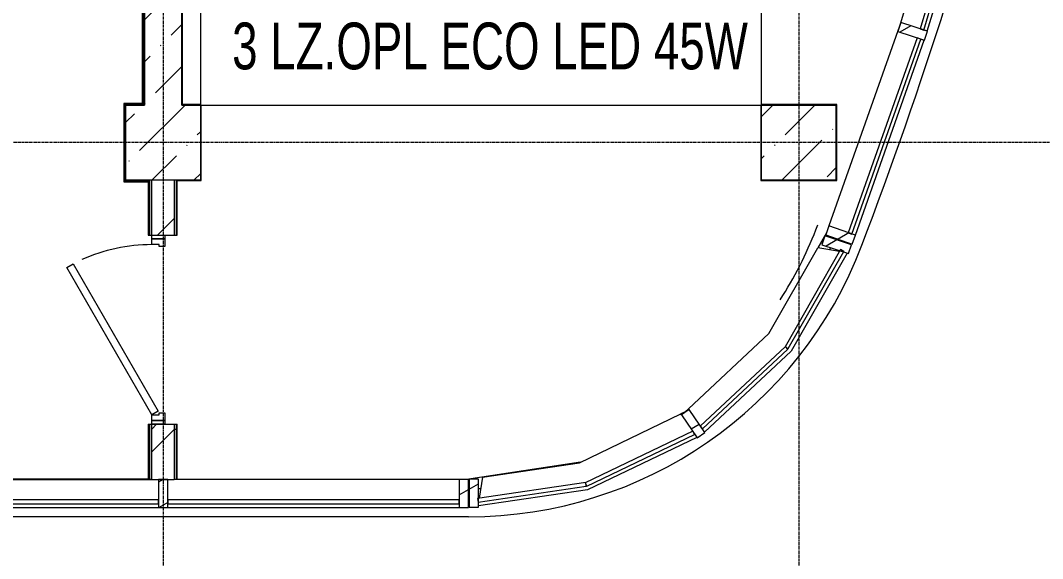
# Model space of a CAD drawing. Header units: metres. Extents: x 14298 to 227756, y -64870 to 286334.
# Drawn here: x 83300 to 88766, y -59009 to -56133 of the extents above; entities that cross this region are included whole.
import ezdxf

# ---------------------------------------------------------------- set-up
doc = ezdxf.new("R2010")
doc.units = ezdxf.units.M
doc.linetypes.add('ADSK_Линия сетки', pattern=[21, 12, -3, 3, -3])
doc.layers.add('A-DETL', color=7, linetype='Continuous', lineweight=5, true_color=0x00a600)
for name, color, linetype, lineweight in [('A-DETL-MBND', 7, 'Continuous', 5), ('A-DOOR', 7, 'Continuous', 5), ('A-DOOR-FRAM', 7, 'Continuous', 13), ('A-FLOR', 7, 'Continuous', 5), ('A-GLAZ-CURT', 7, 'Continuous', 5), ('A-GLAZ-CWMG', 7, 'Continuous', 5), ('A-WALL', 7, 'Continuous', 5), ('A-WALL-PATT', 7, 'Continuous', 18), ('I-WALL', 7, 'Continuous', 5), ('nadpisi', 84, 'Continuous', 13), ('S-COLS', 7, 'Continuous', 5), ('S-GRID', 7, 'Continuous', 9)]:
    doc.layers.add(name, color=color, linetype=linetype, lineweight=lineweight)
doc.styles.add('Arial', font='arial.ttf', dxfattribs={"width": 0.8, "height": 2.5})
pattern_1 = [(45, (0, 0), (84.19025, 308.69666), [396.875, -79.375, 3.353, -76.022])]
pattern_2 = [(45, (0, 0), (-251.4472, 251.4472), []), (45, (0, 381), (-251.4472, 251.4472), [])]
pattern_3 = [(50, (0, 0), (728.7365, -63.7558), [76.2, -838.2]), (355, (0, 0), (-140.9716, 764.2276), [60.96, -670.56]), (100.451, (60.7, -5.3), (587.77, 700.4668), [64.76, -712.36]), (46.184, (0, 203.2), (1084.316, -168.171), [114.3, -1257.3]), (96.636, (90.4, 189.2), (949.61, 989.71), [97.14, -1068.54]), (351.184, (0, 203.2), (949.62, 989.701), [91.44, -1005.84]), (21, (101.6, 152.4), (606.458, -409.0606), [76.2, -838.2]), (326, (101.6, 152.4), (247.2083, 736.753), [60.96, -670.56]), (71.451, (152.14, 118.3), (853.6683, 327.6855), [64.76, -712.36]), (37.5, (0, 0), (12.3547, 338.2201), [33.528, -628.904, 33.528, -647.192, -673.1]), (37.5, (0, 0), (12.3547, 338.2201), [-1343.152, 33.528, -639.572]), (7.5, (0, 0), (267.2789, 400.7221), [33.528, -354.584, 33.528, -613.664, -256.54]), (7.5, (0, 0), (267.2789, 400.7221), [-1035.304, 33.528, -223.012]), (327.5, (-226.57, 0), (542.3633, -22.91534), [33.528, -220.472, 33.528, -758.952, -1051.56]), (327.5, (-226.57, 0), (542.3633, -22.91534), [-1046.48, 33.528, -1018.032]), (317.5, (-328.17, 0), (592.517, 101.707), [33.528, -296.672, 33.528, -492.76, -746.76]), (317.5, (-328.17, 0), (592.517, 101.707), [-856.488, 33.528, -713.232])]
pattern_4 = [(0, (0, 0), (812.8, 203.2), [33.528, -576.072, 33.528, -576.072, -3251.2]), (0, (0, 0), (812.8, 203.2), [-1219.2, 33.528, -1185.672, 33.528, -576.072, -1422.4]), (0, (0, 0), (812.8, 203.2), [-3048, 33.528, -372.872, 33.528, -982.472]), (120, (304.8, 101.6), (-582.37636, 602.30545), [33.528, -576.072, 33.528, -576.072, -3251.2]), (120, (304.8, 101.6), (-582.37636, 602.30545), [-1219.2, 33.528, -1185.672, 33.528, -576.072, -1422.4]), (120, (304.8, 101.6), (-582.37636, 602.30545), [-3048, 33.528, -372.872, 33.528, -982.472]), (240, (406.4, 508), (-230.42364, -805.50545), [33.528, -576.072, 33.528, -576.072, -3251.2]), (240, (406.4, 508), (-230.42364, -805.50545), [-1219.2, 33.528, -1185.672, 33.528, -576.072, -1422.4]), (240, (406.4, 508), (-230.42364, -805.50545), [-3048, 33.528, -372.872, 33.528, -982.472])]

# ---------------------------------------------------------------- blocks, each defined once
blk = doc.blocks.new('КДП АПК - КР_rvt-1-1 этаж')
at = {"layer": 'A-WALL-PATT', "lineweight": 13}
h = blk.add_hatch(dxfattribs=at)
h.set_pattern_fill('FP_125', color=256, style=0, pattern_type=2)
h.set_pattern_definition(pattern_1)
h.paths.add_polyline_path([(84162.7, -55945.6), (84162.7, -49845.6), (83962.7, -49845.6), (83962.7, -55945.6)], flags=0)
at = {"layer": 'S-COLS', "lineweight": 13}
h = blk.add_hatch(dxfattribs=at)
h.set_pattern_fill('FP_125', color=256, style=0, pattern_type=2)
h.set_pattern_definition(pattern_1)
h.paths.add_polyline_path([(84262.7, -56345.6), (84262.7, -55945.6), (83862.7, -55945.6), (83862.7, -56345.6)], flags=0)
h = blk.add_hatch(dxfattribs=at)
h.set_pattern_fill('FP_125', color=256, style=0, pattern_type=2)
h.set_pattern_definition(pattern_1)
h.paths.add_polyline_path([(87262.7, -56345.6), (87662.7, -56345.6), (87662.7, -55945.6), (87262.7, -55945.6), (87262.7, -56063.9)], flags=0)
at = {"layer": 'A-FLOR', "lineweight": 13}
blk.add_line((87553.2, -56612.2), (87563.3, -56585.7), dxfattribs=at)
blk.add_arc((85686, -55895.6), 2000, 326.9584, 339.0065, dxfattribs=at)
at = {"layer": 'I-WALL', "lineweight": 13}
for p, q in [((83962.7, -55945.6), (83962.7, -49845.6)), ((84162.7, -49845.6), (84162.7, -55945.6))]:
    blk.add_line(p, q, dxfattribs=at)
at = {"layer": 'S-COLS', "lineweight": 13}
for p, q in [((83962.7, -55945.6), (83862.7, -55945.6)), ((83862.7, -55945.6), (83862.7, -56345.6)), ((84262.7, -55945.6), (84162.7, -55945.6)), ((87662.7, -55945.6), (87262.7, -55945.6)), ((87662.7, -56345.6), (87662.7, -55945.6)), ((83862.7, -56345.6), (84262.7, -56345.6)), ((87262.7, -56345.6), (87662.7, -56345.6))]:
    blk.add_line(p, q, dxfattribs=at)
blk = doc.blocks.new('Системная панель - С остеклением-1173255-1 этаж')
at = {"layer": 'A-GLAZ-CURT', "lineweight": 13}
for p, q in [((555.2, 10), (-555.2, 10)), ((-555.2, 10), (-555.2, -10)), ((555.2, -10), (555.2, 10)), ((-555.2, -10), (555.2, -10))]:
    blk.add_line(p, q, dxfattribs=at)
blk = doc.blocks.new('Системная панель - С остеклением-1173256-1 этаж')
at = {"layer": 'A-GLAZ-CURT', "lineweight": 13}
for p, q in [((552.8, 10), (-552.8, 10)), ((-552.8, 10), (-552.8, -10)), ((552.8, -10), (552.8, 10)), ((-552.8, -10), (552.8, -10))]:
    blk.add_line(p, q, dxfattribs=at)
blk = doc.blocks.new('Прямоугольный импост - 50 x 150мм-992002-1 этаж')
at = {"layer": 'A-GLAZ-CWMG'}
h = blk.add_hatch(dxfattribs=at)
h.set_pattern_fill('FP_23', color=256, style=0, pattern_type=2)
h.set_pattern_definition([(220.516, (-24777.62, 101814.31), (77.95924, -91.22695), [])])
h.paths.add_polyline_path([(0, -30), (-50, -30), (-50, 120), (0, 120)], flags=0)
at = {"layer": 'A-GLAZ-CWMG', "lineweight": 18}
for p, q in [((-50, -30), (-50, 120)), ((-50, 120), (0, 120)), ((0, 120), (0, -30)), ((0, -30), (-50, -30))]:
    blk.add_line(p, q, dxfattribs=at)
blk = doc.blocks.new('Прямоугольный импост - 50 x 150мм-V20-1 этаж')
at = {"layer": 'A-GLAZ-CWMG'}
h = blk.add_hatch(dxfattribs=at)
h.set_pattern_fill('FP_29', color=256, style=0, pattern_type=2)
h.set_pattern_definition([(221.93, (-26102.35, 101201), (80.18666, -89.27541), [])])
h.paths.add_polyline_path([(25, -30), (-25, -30), (-25, 120), (25, 120)], flags=0)
at = {"layer": 'A-GLAZ-CWMG', "lineweight": 18}
for p, q in [((-25, -30), (-25, 120)), ((-25, 120), (25, 120)), ((25, 120), (25, -30)), ((25, -30), (-25, -30))]:
    blk.add_line(p, q, dxfattribs=at)
blk = doc.blocks.new('Прямоугольный импост - 50 x 150мм-1003250-1 этаж')
at = {"layer": 'A-GLAZ-CWMG'}
for p, q in [((87991.9, -56188.6), (87623.2, -57230.8)), ((87764.6, -57280.8), (88133.3, -56238.6)), ((88114.5, -56231.9), (88133.3, -56238.6))]:
    blk.add_line(p, q, dxfattribs=at)
blk = doc.blocks.new('Прямоугольный импост - 50 x 150мм-V28-1 этаж')
at = {"layer": 'A-GLAZ-CWMG'}
for p, q in [((89000.3, -45927.7), (89107.9, -47032.9)), ((89129.7, -45915.1), (89149.6, -45913.1)), ((89257.2, -47018.4), (89149.6, -45913.1)), ((89257.2, -47018.4), (89237.3, -47020.3))]:
    blk.add_line(p, q, dxfattribs=at)
blk = doc.blocks.new('Системная панель - С остеклением-1173315-1 этаж')
at = {"layer": 'A-GLAZ-CURT', "lineweight": 13}
for p, q in [((78037.7, -58695.7), (77214.3, -58695.7)), ((77214.3, -58695.7), (77214.3, -58715.7)), ((78037.7, -58715.7), (78037.7, -58695.7)), ((77214.3, -58715.7), (78037.7, -58715.7))]:
    blk.add_line(p, q, dxfattribs=at)
blk = doc.blocks.new('Системная панель - С остеклением-1173260-1 этаж')
at = {"layer": 'A-GLAZ-CURT', "lineweight": 13}
for p, q in [((778.9, 10), (-778.9, 10)), ((-778.9, 10), (-778.9, -10)), ((778.9, -10), (778.9, 10)), ((-778.9, -10), (778.9, -10))]:
    blk.add_line(p, q, dxfattribs=at)
blk = doc.blocks.new('Прямоугольный импост - 50 x 150мм-V36-1 этаж')
at = {"layer": 'A-GLAZ-CWMG'}
h = blk.add_hatch(dxfattribs=at)
h.set_pattern_fill('FP_48', color=256, style=0, pattern_type=2)
h.set_pattern_definition([(150, (84062.65, 58705.69), (-60, -103.92305), [])])
h.paths.add_polyline_path([(25, -30), (-25, -30), (-25, 120), (25, 120)], flags=0)
at = {"layer": 'A-GLAZ-CWMG', "lineweight": 18}
for p, q in [((-25, -30), (-25, 120)), ((-25, 120), (25, 120)), ((25, 120), (25, -30)), ((25, -30), (-25, -30))]:
    blk.add_line(p, q, dxfattribs=at)
blk = doc.blocks.new('Прямоугольный импост - 50 x 150мм-1173239-1 этаж')
at = {"layer": 'A-GLAZ-CWMG'}
h = blk.add_hatch(dxfattribs=at)
h.set_pattern_fill('FP_49', color=256, style=0, pattern_type=2)
h.set_pattern_definition([(30, (-85695.54, 58705.69), (-60, 103.92305), [])])
h.paths.add_polyline_path([(0, -30), (0, 120), (-50, 120), (-50, -30)], flags=0)
at = {"layer": 'A-GLAZ-CWMG', "lineweight": 18}
for p, q in [((0, 120), (-50, 120)), ((-50, 120), (-50, -30)), ((0, -30), (0, 120)), ((-50, -30), (0, -30))]:
    blk.add_line(p, q, dxfattribs=at)
blk = doc.blocks.new('Прямоугольный импост - 50 x 150мм-1035537-1 этаж')
at = {"layer": 'A-GLAZ-CWMG'}
for p, q in [((85645.5, -58585.7), (84122.7, -58585.7)), ((84087.7, -58735.7), (85645.5, -58735.7))]:
    blk.add_line(p, q, dxfattribs=at)
blk = doc.blocks.new('Прямоугольный импост - 50 x 150мм 2-1582395-1 этаж')
at = {"layer": 'A-GLAZ-CWMG'}
h = blk.add_hatch(dxfattribs=at)
h.set_pattern_fill('FP_50', color=256, style=0, pattern_type=2)
h.set_pattern_definition([(201.58, (76176.2, -70620.57), (44.136, -111.58859), [])])
h.paths.add_polyline_path([(-48.9, 35.9), (-71.3, -112.4), (-21.9, -119.9), (0.5, 28.5)], flags=0)
at = {"layer": 'A-GLAZ-CWMG', "lineweight": 18}
for p, q in [((-48.9, 35.9), (-71.3, -112.4)), ((0.5, 28.5), (-48.9, 35.9)), ((-21.9, -119.9), (0.5, 28.5)), ((-71.3, -112.4), (-21.9, -119.9))]:
    blk.add_line(p, q, dxfattribs=at)
blk = doc.blocks.new('Системная панель - С остеклением-2654636-1 этаж')
at = {"layer": 'A-GLAZ-CURT', "lineweight": 13}
for p, q in [((292.4, 10), (-292.4, 10)), ((-292.4, 10), (-292.4, -10)), ((292.4, -10), (292.4, 10)), ((-292.4, -10), (292.4, -10))]:
    blk.add_line(p, q, dxfattribs=at)
blk = doc.blocks.new('Прямоугольный импост - 50 x 150мм 3-1173105-1 этаж')
at = {"layer": 'A-GLAZ-CWMG'}
h = blk.add_hatch(dxfattribs=at)
h.set_pattern_fill('FP_51', color=256, style=0, pattern_type=2)
h.set_pattern_definition([(30.257, (6248.35, -104599.44), (-60.46554, 103.65287), [])])
h.paths.add_polyline_path([(-48.6, 37.1), (0.4, 27.1), (-29.5, -119.8), (-78.5, -109.9)], flags=0)
at = {"layer": 'A-GLAZ-CWMG', "lineweight": 18}
for p, q in [((-78.5, -109.9), (-48.6, 37.1)), ((-48.6, 37.1), (0.4, 27.1)), ((0.4, 27.1), (-29.5, -119.8)), ((-29.5, -119.8), (-78.5, -109.9))]:
    blk.add_line(p, q, dxfattribs=at)
blk = doc.blocks.new('Прямоугольный импост - 50 x 150мм-2654629-1 этаж')
at = {"layer": 'A-GLAZ-CWMG'}
for p, q in [((85770, -58573.2), (86288.7, -58496.4)), ((85770, -58573.2), (85752.8, -58687)), ((86333.1, -58641.5), (85749.3, -58727.9)), ((85749.6, -58707.7), (85749.3, -58709.7))]:
    blk.add_line(p, q, dxfattribs=at)
blk = doc.blocks.new('Системная панель - С остеклением-1220836-1 этаж')
at = {"layer": 'A-GLAZ-CURT', "lineweight": 13}
for p, q in [((312.3, 10), (-312.3, 10)), ((-312.3, 10), (-312.3, -10)), ((312.3, -10), (312.3, 10)), ((-312.3, -10), (312.3, -10))]:
    blk.add_line(p, q, dxfattribs=at)
blk = doc.blocks.new('Прямоугольный импост - 50 x 150мм-1220830-1 этаж')
at = {"layer": 'A-GLAZ-CWMG'}
for p, q in [((86872.4, -58208), (87302.2, -57806.7)), ((87421.1, -57900.8), (86958.2, -58333.1)), ((86872.4, -58208), (86875.4, -58212.2))]:
    blk.add_line(p, q, dxfattribs=at)
blk = doc.blocks.new('Системная панель - С остеклением-2654638-1 этаж')
at = {"layer": 'A-GLAZ-CURT', "lineweight": 13}
for p, q in [((319.4, 10), (-319.4, 10)), ((-319.4, 10), (-319.4, -10)), ((319.4, -10), (319.4, 10)), ((-319.4, -10), (319.4, -10))]:
    blk.add_line(p, q, dxfattribs=at)
blk = doc.blocks.new('Прямоугольный импост - 50 x 150мм-2654633-1 этаж')
at = {"layer": 'A-GLAZ-CWMG'}
for p, q in [((86288.7, -58496.4), (86831.1, -58236.1)), ((86834.1, -58240.5), (86831.1, -58236.1)), ((86916.9, -58361.3), (86333.1, -58641.5))]:
    blk.add_line(p, q, dxfattribs=at)
blk = doc.blocks.new('Системная панель - С остеклением-1220294-1 этаж')
at = {"layer": 'A-GLAZ-CURT', "lineweight": 13}
for p, q in [((299.3, 10), (-299.3, 10)), ((-299.3, 10), (-299.3, -10)), ((299.3, -10), (299.3, 10)), ((-299.3, -10), (299.3, -10))]:
    blk.add_line(p, q, dxfattribs=at)
blk = doc.blocks.new('Прямоугольный импост - 50 x 150мм-1422393-1 этаж')
at = {"layer": 'A-GLAZ-CWMG'}
for p, q in [((87302.2, -57806.7), (87564.6, -57347.4)), ((87720.8, -57376.3), (87421.1, -57900.8)), ((87680.1, -57367), (87564.6, -57347.4)), ((87706.3, -57371.5), (87701.1, -57370.6))]:
    blk.add_line(p, q, dxfattribs=at)
blk = doc.blocks.new('Прямоугольный импост - 50 x 150мм-V56-1 этаж')
at = {"layer": 'A-GLAZ-CWMG'}
h = blk.add_hatch(dxfattribs=at)
h.set_pattern_fill('FP_85', color=256, style=0, pattern_type=2)
h.set_pattern_definition([(4.433, (-38713.5, -97255.59), (-9.2752, 119.64101), [])])
h.paths.add_polyline_path([(-25, 30), (25, 30), (25, -120), (-25, -120)], flags=0)
at = {"layer": 'A-GLAZ-CWMG', "lineweight": 18}
for p, q in [((-25, 30), (25, 30)), ((-25, -120), (-25, 30)), ((25, 30), (25, -120)), ((25, -120), (-25, -120))]:
    blk.add_line(p, q, dxfattribs=at)
blk = doc.blocks.new('AC_Дверь_Однопольная_ДеревяннаяВнутренняя_ГОСТ6629-88 - ДГ 21-10-1263266-1 этаж')
at = {"layer": 'A-DOOR', "lineweight": 13}
for p, q in [((-455, 60), (333.1, 515)), ((333.1, 515), (353.1, 480.4)), ((353.1, 480.4), (-435, 25.4)), ((-435, 25.4), (-455, 60))]:
    blk.add_line(p, q, dxfattribs=at)
at = {"layer": 'A-DOOR', "lineweight": 18}
for p, q in [((-505, 60), (-485, 60)), ((-505, -10), (-505, 60)), ((-485, 60), (-485, -10)), ((485, 60), (505, 60)), ((485, -10), (485, 60)), ((505, 60), (505, -10)), ((-485, -10), (-505, -10)), ((505, -10), (485, -10))]:
    blk.add_line(p, q, dxfattribs=at)
at = {"layer": 'A-DOOR'}
blk.add_arc((-455, 60), 910, 0, 24.2635, dxfattribs=at)
at = {"layer": 'A-DOOR-FRAM'}
for p, q in [((-485, 60), (-455, 60)), ((-485, -10), (-485, 60)), ((-455, 60), (-455, 20)), ((455, 60), (485, 60)), ((455, 20), (455, 60)), ((485, 60), (485, -10)), ((-455, 20), (-445, 20)), ((-445, 20), (-445, -10)), ((445, 20), (455, 20)), ((445, -10), (445, 20)), ((-445, -10), (-485, -10)), ((485, -10), (445, -10))]:
    blk.add_line(p, q, dxfattribs=at)

msp = doc.modelspace()

# ---------------------------------------------------------------- hatches: boundary and pattern name
at = {"layer": 'A-WALL-PATT', "lineweight": 15}
h = msp.add_hatch(dxfattribs=at)
h.set_pattern_fill('FP_1', color=256, style=0, pattern_type=2)
h.set_pattern_definition(pattern_2)
h.paths.add_polyline_path([(83957.6532, -56580.6443), (83957.6532, -55426.4958), (83952.6532, -55426.4958), (83952.6532, -56580.6443)], flags=0)
h = msp.add_hatch(dxfattribs=at)
h.set_pattern_fill('FP_82', color=256, style=0, pattern_type=2)
h.set_pattern_definition(pattern_3)
h.paths.add_polyline_path([(83957.6532, -56585.6443), (83962.6532, -56585.6443), (83962.6532, -55421.4958), (83957.6532, -55421.4958), (83957.6532, -56580.6443)], flags=0)
h = msp.add_hatch(dxfattribs=at)
h.set_pattern_fill('FP_1', color=256, style=0, pattern_type=2)
h.set_pattern_definition(pattern_2)
h.paths.add_polyline_path([(83857.6532, -56580.6443), (83952.6532, -56580.6443), (83952.6532, -56575.6443), (83852.6532, -56575.6443), (83852.6532, -56580.6443)], flags=0)
h = msp.add_hatch(dxfattribs=at)
h.set_pattern_fill('FP_1', color=256, style=0, pattern_type=2)
h.set_pattern_definition(pattern_2)
h.paths.add_polyline_path([(83857.6532, -56995.6443), (83857.6532, -56580.6443), (83852.6532, -56580.6443), (83852.6532, -56995.6443)], flags=0)
h = msp.add_hatch(dxfattribs=at)
h.set_pattern_fill('FP_81', color=256, style=0, pattern_type=2)
h.set_pattern_definition(pattern_4)
h.paths.add_polyline_path([(84262.6532, -56585.6443), (84262.6532, -56582.6443), (84165.6532, -56582.6443), (84165.6532, -56585.6443)], flags=0)
h = msp.add_hatch(dxfattribs=at)
h.set_pattern_fill('FP_1', color=256, style=0, pattern_type=2)
h.set_pattern_definition(pattern_2)
h.paths.add_polyline_path([(83862.6532, -56995.6443), (83982.6532, -56995.6443), (83982.6532, -56990.6443), (83857.6532, -56990.6443), (83857.6532, -56995.6443)], flags=0)
h = msp.add_hatch(dxfattribs=at)
h.set_pattern_fill('FP_1', color=256, style=0, pattern_type=2)
h.set_pattern_definition(pattern_2)
h.paths.add_polyline_path([(83987.6532, -58290.7647), (83982.6532, -58290.7647), (83982.6532, -58585.2448), (83987.6532, -58585.2448)])
h.paths.add_polyline_path([(83982.6532, -57280.7647), (83987.6532, -57280.7647), (83987.6532, -56990.6443), (83982.6532, -56990.6443)])
at = {"layer": 'A-WALL-PATT', "lineweight": 5}
h = msp.add_hatch(dxfattribs=at)
h.set_pattern_fill('FP_82', color=256, style=0, pattern_type=2)
h.set_pattern_definition(pattern_3)
h.paths.add_polyline_path([(83987.6532, -57280.7647), (83992.6532, -57280.7647), (83992.6532, -56985.6443), (83987.6532, -56985.6443)])
h.paths.add_polyline_path([(83992.6532, -58290.7647), (83987.6532, -58290.7647), (83987.6532, -58585.2448), (83992.6532, -58585.2448)])
at = {"layer": 'A-WALL-PATT', "lineweight": 15}
h = msp.add_hatch(dxfattribs=at)
h.set_pattern_fill('FP_1', color=256, style=0, pattern_type=2)
h.set_pattern_definition(pattern_2)
h.paths.add_polyline_path([(84002.6532, -57280.7647), (84122.6532, -57280.7647), (84122.6532, -56985.6443), (84002.6532, -56985.6443)])
h.paths.add_polyline_path([(84122.6532, -58290.7647), (84002.6532, -58290.7647), (84002.6532, -58585.6672), (84122.6532, -58585.6672)])
h = msp.add_hatch(dxfattribs=at)
h.set_pattern_fill('FP_81', color=256, style=0, pattern_type=2)
h.set_pattern_definition(pattern_4)
h.paths.add_polyline_path([(84122.6532, -57280.7647), (84134.6532, -57280.7647), (84134.6532, -56985.6443), (84122.6532, -56985.6443)])
h.paths.add_polyline_path([(84134.6532, -58290.7647), (84122.6532, -58290.7647), (84122.6532, -58585.2448), (84134.6532, -58585.2448)])
h = msp.add_hatch(dxfattribs=at)
h.set_pattern_fill('FP_81', color=256, style=0, pattern_type=2)
h.set_pattern_definition(pattern_4)
h.paths.add_polyline_path([(84137.6532, -58290.7647), (84134.6532, -58290.7647), (84134.6532, -58585.2448), (84137.6532, -58585.2448)])
h.paths.add_polyline_path([(84134.6532, -57280.7647), (84137.6532, -57280.7647), (84137.6532, -56985.6443), (84134.6532, -56985.6443)])

# ---------------------------------------------------------------- linework, layer by layer
at = {"lineweight": 13}
for p, q in [((83982.6532, -57280.7647), (84137.6532, -57280.7647)), ((83982.6532, -58290.7647), (84137.6532, -58290.7647))]:
    msp.add_line(p, q, dxfattribs=at)
at = {"layer": 'A-DETL', "color": 7, "lineweight": 15}
for p, q in [((84262.6532, -55485.6443), (84262.6532, -56585.6443)), ((87262.6532, -56585.6443), (87262.6532, -55485.6443)), ((84262.6532, -56585.6443), (87262.6532, -56585.6443))]:
    msp.add_line(p, q, dxfattribs=at)
at = {"layer": 'A-DETL-MBND', "lineweight": 15}
for p, q in [((87664.0925, -56981.731), (87662.4578, -56986.1755)), ((83214.3111, -58585.6672), (84002.6532, -58585.6672)), ((83214.3111, -58735.6672), (84037.6532, -58735.6672)), ((85695.5434, -58785.6443), (79287.6532, -58785.6443))]:
    msp.add_line(p, q, dxfattribs=at)
for centre, radius, start, end in [((65373.1377, -48785.6443), 24000, 339.13610431, 352.1), ((85695.5434, -56535.6443), 2100, 338.6337893, 338.8121166), ((85695.5434, -56535.6443), 2250, 270, 339.2383675), ((85695.5434, -56535.6443), 2100, 336.9317737, 337.2647173), ((85695.5434, -56535.6443), 2100, 270, 270.1099155), ((85695.5434, -56535.6443), 2100, 271.4755679, 271.7849963)]:
    msp.add_arc(centre, radius, start, end, dxfattribs=at)
at = {"layer": 'A-FLOR', "lineweight": 15}
for p, q in [((87999.2407, -56167.8247), (87991.8978, -56188.579)), ((88005.5865, -56146.6458), (87999.2407, -56167.8247)), ((87610.0718, -57267.7902), (87564.5683, -57347.4275)), ((86853.9578, -58225.2287), (86831.1982, -58236.2432)), ((86872.4377, -58207.9713), (86853.9578, -58225.2287)), ((86294.9223, -58493.4365), (85685.6848, -58585.6672)), ((83982.6532, -58585.2448), (82057.6451, -58585.2448))]:
    msp.add_line(p, q, dxfattribs=at)
at = {"layer": 'A-WALL', "lineweight": 15}
for p, q in [((84162.6532, -56585.6443), (84162.6532, -50485.6443)), ((84165.6532, -50488.6443), (84165.6532, -56582.6443)), ((83962.6532, -55416.4958), (83962.6532, -56585.6443)), ((83952.6532, -56575.6443), (83952.6532, -55426.4958)), ((83957.6532, -56580.6443), (83957.6532, -55421.4958)), ((83952.6532, -56575.6443), (83852.6532, -56575.6443)), ((83852.6532, -56575.6443), (83852.6532, -56995.6443)), ((83857.6532, -56580.6443), (83957.6532, -56580.6443)), ((83857.6532, -56990.6443), (83857.6532, -56580.6443)), ((83862.6532, -56585.6443), (83962.6532, -56585.6443)), ((83862.6532, -56985.6443), (83862.6532, -56585.6443)), ((84162.6532, -56585.6443), (84262.6532, -56585.6443)), ((84262.6532, -56582.6443), (84165.6532, -56582.6443)), ((84262.6532, -56585.6443), (84262.6532, -56985.6443)), ((84265.6532, -56988.6443), (84265.6532, -56585.6443)), ((87259.6532, -56585.6443), (87259.6532, -56988.6443)), ((87665.6532, -56582.6443), (87262.6532, -56582.6443)), ((87262.6532, -56985.6443), (87262.6532, -56585.6443)), ((87262.6532, -56585.6443), (87662.6532, -56585.6443)), ((87662.6532, -56585.6443), (87662.6532, -56985.6443)), ((87665.6532, -56988.6443), (87665.6532, -56582.6443)), ((83852.6532, -56995.6443), (83982.6532, -56995.6443)), ((83987.6532, -56990.6443), (83857.6532, -56990.6443)), ((84262.6532, -56985.6443), (83862.6532, -56985.6443)), ((83982.6532, -56995.6443), (83982.6532, -57280.7647)), ((83987.6532, -57280.7647), (83987.6532, -56990.6443)), ((83992.6532, -57280.7647), (83992.6532, -56985.6443)), ((84002.6532, -57280.7647), (84002.6532, -56985.6443)), ((84122.6532, -56985.6443), (84122.6532, -57280.7647)), ((84134.6532, -57280.7647), (84134.6532, -56985.6443)), ((84137.6532, -56988.6443), (84265.6532, -56988.6443)), ((84137.6532, -57280.7647), (84137.6532, -56988.6443)), ((87259.6532, -56988.6443), (87665.6532, -56988.6443)), ((87662.6532, -56985.6443), (87262.6532, -56985.6443)), ((83982.6532, -58290.7647), (83982.6532, -58585.2448)), ((83987.6532, -58585.2448), (83987.6532, -58290.7647)), ((83992.6532, -58585.2448), (83992.6532, -58290.7647)), ((84002.6532, -58585.6672), (84002.6532, -58290.7647)), ((84122.6532, -58290.7647), (84122.6532, -58585.6672)), ((84134.6532, -58585.2448), (84134.6532, -58290.7647)), ((84137.6532, -58585.2448), (84137.6532, -58290.7647)), ((83982.6532, -58585.2448), (84002.6532, -58585.2448)), ((84002.6532, -58585.6672), (84122.6532, -58585.6672)), ((84122.6532, -58585.2448), (84137.6532, -58585.2448))]:
    msp.add_line(p, q, dxfattribs=at)
at = {"layer": 'S-GRID', "linetype": 'ADSK_Линия сетки', "lineweight": 15}
for p, q in [((84062.6532, -38095.4453), (84062.6532, -64052.4737)), ((87462.6532, -38095.4453), (87462.6532, -64052.4737)), ((95458.7083, -56785.6443), (29247.2594, -56785.6443))]:
    msp.add_line(p, q, dxfattribs=at)

# ---------------------------------------------------------------- block references
at = {"lineweight": 13}
msp.add_blockref('КДП АПК - КР_rvt-1-1 этаж', (0, -639.2559), dxfattribs=at)
at = {"layer": 'A-DOOR', "color": 8, "lineweight": 15, "true_color": 0x7f7f7f, "rotation": 89.99999999999993}
msp.add_blockref('AC_Дверь_Однопольная_ДеревяннаяВнутренняя_ГОСТ6629-88 - ДГ 21-10-1263266-1 этаж', (84062.6532, -57785.7647), dxfattribs=at)
at = {"layer": 'A-GLAZ-CURT', "lineweight": 15}
for name, p, rotation in [('Системная панель - С остеклением-1173255-1 этаж', (88279.93, -55649.2137), 253.320190124978), ('Системная панель - С остеклением-1173256-1 этаж', (87920.6768, -56749.7275), 250.5161682926623), ('Системная панель - С остеклением-1220294-1 этаж', (87545.8377, -57622.1376), 60.25705059952485), ('Системная панель - С остеклением-1220836-1 этаж', (87169.1146, -58095.1402), 43.04085907107725), ('Системная панель - С остеклением-2654638-1 этаж', (86612.131, -58474.3397), 25.63583379406801), ('Системная панель - С остеклением-2654636-1 этаж', (86034.9185, -58655.3319), 8.419642265619938), ('Системная панель - С остеклением-1173260-1 этаж', (84866.5983, -58705.6905), 180)]:
    msp.add_blockref(name, p, dxfattribs=dict(at, rotation=rotation))
msp.add_blockref('Системная панель - С остеклением-1173315-1 этаж', (6000, 0), dxfattribs=at)
at = {"layer": 'A-GLAZ-CWMG', "lineweight": 15}
for name, p, rotation in [('Прямоугольный импост - 50 x 150мм-V28-1 этаж', (23328.0673, 21113.5565), 337.7599999999999), ('Прямоугольный импост - 50 x 150мм 2-1582395-1 этаж', (85695.6092, -58705.5556), 188.4196422656199)]:
    msp.add_blockref(name, p, dxfattribs=dict(at, rotation=rotation))
at = {"layer": 'A-GLAZ-CWMG', "lineweight": 15, "extrusion": (0, 0, -1)}
for name, p, rotation in [('Прямоугольный импост - 50 x 150мм-V20-1 этаж', (-88113.3866, -56205.0433), 288.069809875022), ('Прямоугольный импост - 50 x 150мм 3-1173105-1 этаж', (-87719.6284, -57317.9801), 119.7429494004752), ('Прямоугольный импост - 50 x 150мм-992002-1 этаж', (-87719.6284, -57317.9801), 289.4838317073377), ('Прямоугольный импост - 50 x 150мм-V56-1 этаж', (-86922.5969, -58325.3506), 145.5672366931469)]:
    msp.add_blockref(name, p, dxfattribs=dict(at, rotation=rotation))
at = {"layer": 'A-GLAZ-CWMG', "lineweight": 15}
for name, p in [('Прямоугольный импост - 50 x 150мм-1003250-1 этаж', (0, 0)), ('Прямоугольный импост - 50 x 150мм-1422393-1 этаж', (0, 0)), ('Прямоугольный импост - 50 x 150мм-1220830-1 этаж', (0, 0)), ('Прямоугольный импост - 50 x 150мм-2654633-1 этаж', (0, 0)), ('Прямоугольный импост - 50 x 150мм-2654629-1 этаж', (0, 0)), ('Прямоугольный импост - 50 x 150мм-1035537-1 этаж', (0, 0)), ('Прямоугольный импост - 50 x 150мм-1173239-1 этаж', (85695.5434, -58705.6905))]:
    msp.add_blockref(name, p, dxfattribs=at)
at = {"layer": 'A-GLAZ-CWMG', "lineweight": 15, "extrusion": (0, 0, -1)}
msp.add_blockref('Прямоугольный импост - 50 x 150мм-V36-1 этаж', (-84062.6532, -58705.6905), dxfattribs=at)

# ---------------------------------------------------------------- texts
at = {"layer": 'nadpisi', "color": 7, "insert": (85810.943, -56270.6014), "char_height": 250, "width": 4071.739806, "attachment_point": 5, "style": 'Arial'}
msp.add_mtext('{\\W0.7;3 LZ.OPL ECO LED 45W }', dxfattribs=at)

doc.saveas('drawing.dxf')
